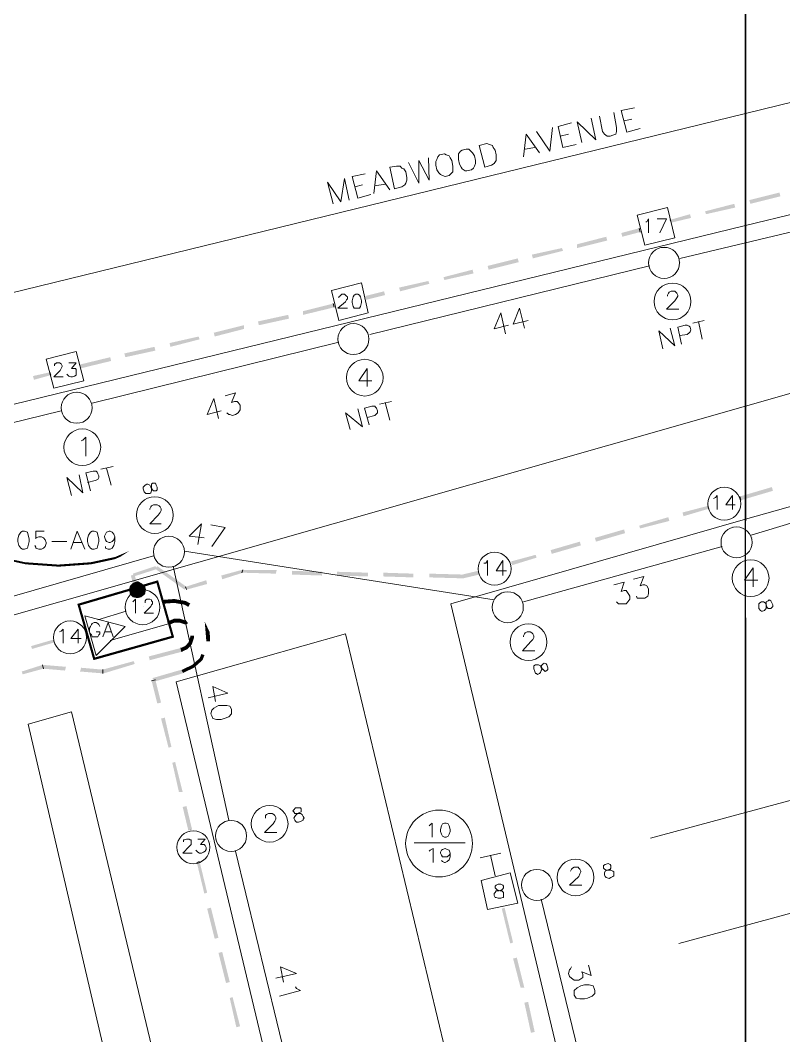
# Model space of a CAD drawing. Header units: millimetres. Extents: x -5 to 817, y 96 to 1062.
# Drawn here: x 564.1 to 631, y 603.9 to 692.8 of the extents above; entities that cross this region are included whole.
import ezdxf

# ---------------------------------------------------------------- set-up
doc = ezdxf.new("R2010")
doc.units = ezdxf.units.MM
for name, color, linetype, true_color in [('PDF_AERIAL', 8, 'Continuous', 0x808080), ('PDF_BORDER', 13, 'Continuous', 0xb85c5c), ('PDF_FEED', 11, 'Continuous', 0xff7f7f), ('PDF_HCOUNT', 8, 'Continuous', 0x808080), ('PDF_POLENUMBER', 8, 'Continuous', 0x808080), ('PDF_RDBKGRD', 8, 'Continuous', 0x808080), ('PDF_RDNAME', 8, 'Continuous', 0x808080), ('PDF_STRAND', 8, 'Continuous', 0x808080), ('PDF_TRUNKEXT', 8, 'Continuous', 0x808080)]:
    doc.layers.add(name, color=color, linetype=linetype, true_color=true_color)

msp = doc.modelspace()

# ---------------------------------------------------------------- linework, layer by layer
at = {"layer": 'PDF_AERIAL', "lineweight": 9}
for points in [[(628.145, 647.727), (654.116, 655.559)], [(579.666, 646.902), (579.996, 648.716), (578.924, 647.644), (580.243, 647.479)], [(580.903, 646.737), (582.057, 648.386), (580.821, 648.634)], [(554.85, 639.894), (575.791, 645.913)], [(578.512, 646.325), (605.637, 642.038)], [(608.193, 641.873), (625.589, 646.737)], [(577.523, 645.006), (582.387, 622.745)], [(617.839, 643.852), (618.746, 644.099), (618.417, 643.275), (618.664, 643.357), (618.829, 643.357), (618.994, 643.275), (619.159, 643.027), (619.159, 642.862), (619.159, 642.615), (619.076, 642.368), (618.829, 642.203), (618.581, 642.203), (618.334, 642.203), (618.169, 642.203), (618.087, 642.368)], [(616.108, 643.357), (617.015, 643.604), (616.768, 642.78), (617.015, 642.862), (617.18, 642.862), (617.262, 642.78), (617.427, 642.532), (617.51, 642.368), (617.51, 642.12), (617.345, 641.873), (617.18, 641.708), (616.933, 641.708), (616.603, 641.708), (616.52, 641.708), (616.355, 641.873)], [(580.573, 633.463), (582.305, 633.876), (580.985, 634.453), (581.233, 633.133)], [(582.964, 620.024), (588.406, 597.599)], [(613.552, 600.237), (609.76, 615.82)], [(586.509, 608.894), (588.323, 609.306), (586.922, 609.883), (587.169, 608.564)], [(613.882, 610.048), (614.129, 609.141), (613.305, 609.471), (613.387, 609.224), (613.387, 608.976), (613.305, 608.894), (613.057, 608.729), (612.893, 608.729), (612.645, 608.729), (612.398, 608.894), (612.233, 609.059), (612.151, 609.306), (612.233, 609.636), (612.315, 609.718), (612.398, 609.883)], [(588.241, 608.152), (588.323, 607.987), (588.653, 607.822), (586.839, 607.327)]]:
    msp.add_lwpolyline(points, dxfattribs=at)
for points in [[(582.634, 632.474), (582.469, 632.721), (582.222, 632.804), (581.727, 632.804), (581.48, 632.804), (581.068, 632.556), (580.903, 632.391), (580.821, 632.062), (580.903, 631.897), (580.985, 631.649), (581.315, 631.567), (581.727, 631.567), (581.975, 631.649), (582.387, 631.814), (582.634, 632.062), (582.634, 632.309)], [(614.377, 607.987), (614.294, 608.234), (613.964, 608.317), (613.552, 608.317), (613.222, 608.234), (612.893, 608.069), (612.645, 607.822), (612.645, 607.575), (612.645, 607.41), (612.81, 607.163), (613.14, 607.08), (613.552, 607.08), (613.8, 607.163), (614.212, 607.327), (614.459, 607.575), (614.459, 607.822)]]:
    msp.add_lwpolyline(points, close=True, dxfattribs=at)
at = {"layer": 'PDF_BORDER', "lineweight": 25}
for points in [[(188.7, 746.993), (627.651, 746.993), (627.651, 648.963)], [(501.011, 424.459), (627.651, 424.459), (627.651, 143.478), (627.651, 424.459), (807.386, 424.459), (627.651, 424.459), (627.651, 746.993), (807.386, 746.993)], [(627.651, 640.471), (627.651, 424.459), (377.175, 424.459)]]:
    msp.add_lwpolyline(points, dxfattribs=at)
at = {"layer": 'PDF_FEED', "lineweight": 20}
for points in [[(618.169, 675.759), (618.829, 673.12), (621.467, 673.78), (620.808, 676.418)], [(591.374, 669.163), (592.033, 666.525), (594.589, 667.184), (594.012, 669.823)], [(566.392, 663.144), (567.052, 660.588), (569.69, 661.248), (569.031, 663.804)], [(607.039, 618.128), (604.483, 617.468), (605.06, 614.913), (607.698, 615.49)]]:
    msp.add_lwpolyline(points, close=True, dxfattribs=at)
at = {"layer": 'PDF_FEED', "color": 7, "lineweight": 9}
for points in [[(618.911, 675.182), (618.994, 675.182), (619.159, 675.429), (619.159, 674.192)], [(620.148, 674.192), (620.725, 675.429), (619.901, 675.429)], [(592.033, 668.503), (592.033, 668.586), (592.116, 668.668), (592.198, 668.751), (592.281, 668.833), (592.528, 668.833), (592.611, 668.751), (592.693, 668.668), (592.775, 668.586), (592.775, 668.421), (592.693, 668.339), (592.611, 668.174), (591.951, 667.597), (592.775, 667.597)], [(567.134, 662.567), (567.134, 662.732), (567.217, 662.732), (567.299, 662.815), (567.546, 662.815), (567.711, 662.732), (567.794, 662.567), (567.794, 662.485), (567.711, 662.32), (567.629, 662.155), (567.052, 661.578), (567.876, 661.578)], [(568.371, 662.815), (569.031, 662.815), (568.618, 662.32), (568.783, 662.32), (568.948, 662.32), (569.031, 662.237), (569.031, 662.073), (569.031, 661.908), (569.031, 661.743), (568.866, 661.66), (568.701, 661.578), (568.536, 661.578), (568.371, 661.66), (568.289, 661.743), (568.206, 661.825)], [(624.847, 650.942), (625.012, 651.025), (625.177, 651.189), (625.177, 649.953)], [(626.496, 649.953), (626.496, 651.189), (625.919, 650.365), (626.744, 650.365)], [(604.73, 645.253), (604.895, 645.253), (605.06, 645.501), (605.06, 644.181)], [(606.379, 644.181), (606.379, 645.501), (605.802, 644.594), (606.709, 644.594)], [(567.546, 639.235), (567.711, 639.317), (567.876, 639.482), (567.876, 638.245)], [(569.195, 638.245), (569.195, 639.482), (568.536, 638.657), (569.443, 638.657)], [(599.948, 622.25), (600.031, 622.333), (600.196, 622.498), (600.196, 621.261)], [(578.43, 620.849), (578.43, 621.014), (578.512, 621.014), (578.677, 621.096), (578.924, 621.096), (579.007, 621.014), (579.089, 621.014), (579.089, 620.849), (579.089, 620.766), (579.089, 620.601), (578.924, 620.437), (578.347, 619.859), (579.172, 619.859)], [(579.666, 621.096), (580.326, 621.096), (579.914, 620.601), (580.161, 620.601), (580.243, 620.601), (580.326, 620.519), (580.408, 620.354), (580.408, 620.189), (580.326, 620.024), (580.161, 619.942), (579.996, 619.859), (579.831, 619.859), (579.666, 619.942), (579.584, 620.024), (579.501, 620.107)], [(599.948, 620.024), (600.031, 620.107), (600.278, 620.272), (600.278, 619.035)], [(601.762, 619.859), (601.68, 619.695), (601.515, 619.53), (601.35, 619.53), (601.103, 619.53), (601.02, 619.695), (600.938, 619.859), (600.938, 619.942), (601.02, 620.107), (601.103, 620.189), (601.35, 620.272), (601.515, 620.189), (601.68, 620.107), (601.762, 619.859), (601.762, 619.53), (601.68, 619.282), (601.515, 619.117), (601.35, 619.035), (601.267, 619.035), (601.103, 619.117), (601.02, 619.2)]]:
    msp.add_lwpolyline(points, dxfattribs=at)
at = {"layer": 'PDF_FEED', "lineweight": 20}
for points in [[(619.488, 676.089), (619.488, 676.089)], [(618.499, 674.44), (618.499, 674.44)], [(621.137, 675.099), (621.137, 675.099)], [(620.148, 673.45), (620.148, 673.45)], [(592.693, 669.493), (592.693, 669.493)], [(594.259, 668.503), (594.259, 668.503)], [(591.704, 667.844), (591.704, 667.844)], [(593.27, 666.854), (593.27, 666.854)], [(567.711, 663.474), (567.711, 663.474)], [(566.722, 661.908), (566.722, 661.908)], [(569.36, 662.485), (569.36, 662.485)], [(568.371, 660.918), (568.371, 660.918)], [(625.425, 651.931), (625.425, 651.931)], [(627.238, 650.942), (627.238, 650.942)], [(624.435, 650.118), (624.435, 650.118)], [(626.249, 649.128), (626.249, 649.128)], [(605.307, 646.243), (605.307, 646.243)], [(607.121, 645.253), (607.121, 645.253)], [(604.318, 644.429), (604.318, 644.429)], [(606.132, 643.439), (606.132, 643.439)], [(568.124, 640.224), (568.124, 640.224)], [(569.937, 639.235), (569.937, 639.235)], [(567.052, 638.41), (567.052, 638.41)], [(568.948, 637.421), (568.948, 637.421)], [(579.007, 621.921), (579.007, 621.921)], [(577.935, 620.107), (577.935, 620.107)], [(580.821, 620.849), (580.821, 620.849)], [(598.629, 620.766), (603.081, 620.766)], [(606.214, 619.859), (604.4, 619.447)], [(605.72, 617.881), (605.307, 619.695)], [(579.666, 619.035), (579.666, 619.035)], [(605.802, 617.798), (605.802, 617.798)], [(607.369, 616.809), (607.369, 616.809)], [(604.813, 616.149), (604.813, 616.149)], [(606.379, 615.16), (606.379, 615.16)]]:
    msp.add_lwpolyline(points, dxfattribs=at)
at = {"layer": 'PDF_FEED', "lineweight": 0}
for points in [[(621.137, 675.099), (621.055, 675.347)], [(618.334, 674.605), (618.417, 674.275)], [(591.539, 668.009), (591.621, 667.679)], [(566.722, 661.99), (566.804, 661.743)], [(627.238, 650.777), (627.156, 651.107)], [(624.353, 650.283), (624.435, 650.035)], [(583.541, 644.429), (583.624, 644.676)], [(578.677, 642.945), (578.594, 643.192)], [(576.533, 642.038), (576.616, 641.708)], [(577.028, 640.142), (577.193, 639.894)], [(578.182, 637.833), (578.265, 637.503)], [(566.062, 636.349), (566.145, 636.019)], [(571.339, 635.937), (571.339, 635.607)], [(575.626, 634.947), (575.956, 635.03)], [(579.584, 619.035), (579.831, 619.117)]]:
    msp.add_lwpolyline(points, dxfattribs=at)
at = {"layer": 'PDF_FEED', "color": 7, "lineweight": 9}
for points in [[(593.517, 668.833), (593.353, 668.751), (593.27, 668.586), (593.188, 668.256), (593.188, 668.091), (593.27, 667.761), (593.353, 667.597), (593.517, 667.597), (593.682, 667.597), (593.847, 667.597), (593.93, 667.761), (594.012, 668.091), (594.012, 668.256), (593.93, 668.586), (593.847, 668.751), (593.682, 668.833)], [(601.267, 622.498), (601.103, 622.415), (601.02, 622.25), (600.938, 621.921), (600.938, 621.756), (601.02, 621.508), (601.103, 621.343), (601.267, 621.261), (601.432, 621.261), (601.597, 621.343), (601.68, 621.508), (601.762, 621.756), (601.762, 621.921), (601.68, 622.25), (601.597, 622.415), (601.432, 622.498)], [(605.967, 617.139), (605.802, 617.056), (605.72, 616.974), (605.72, 616.809), (605.802, 616.726), (605.885, 616.644), (606.132, 616.562), (606.297, 616.562), (606.462, 616.397), (606.462, 616.314), (606.462, 616.149), (606.462, 615.984), (606.379, 615.984), (606.214, 615.902), (605.967, 615.902), (605.802, 615.984), (605.72, 615.984), (605.637, 616.149), (605.637, 616.314), (605.72, 616.397), (605.802, 616.562), (606.049, 616.562), (606.297, 616.644), (606.379, 616.726), (606.462, 616.809), (606.462, 616.974), (606.379, 617.056), (606.214, 617.139)]]:
    msp.add_lwpolyline(points, close=True, dxfattribs=at)
at = {"layer": 'PDF_FEED', "lineweight": 0}
for points, const_width in [([(578.924, 641.584), (578.553, 641.79), (577.605, 641.955), (576.574, 641.873)], 0.335), ([(578.718, 640.142), (578.594, 640.059), (578.1, 640.224), (577.605, 640.224), (577.11, 640.018)], 0.33), ([(578.223, 637.668), (578.677, 637.874), (579.007, 638.245), (579.172, 638.74), (579.172, 638.905)], 0.33), ([(578.306, 635.772), (579.254, 636.225), (579.955, 636.844), (580.12, 637.256)], 0.288)]:
    msp.add_lwpolyline(points, dxfattribs=dict(at, const_width=const_width))
msp.add_lwpolyline([(580.573, 638.41, 0.33, 0.33, 0), (580.573, 638.699, 0.35, 0.35, 0), (580.491, 639.688, 0, 0, 0), (580.079, 640.554, 0, 0, 0), (579.872, 640.76, 0, 0, 0)], format="xyseb", dxfattribs=at)
at = {"layer": 'PDF_FEED', "color": 7, "lineweight": 0}
for points in [[(571.092, 639.729), (571.009, 639.894), (570.927, 639.977), (570.762, 640.059), (570.597, 640.059), (570.432, 639.977), (570.35, 639.894), (570.267, 639.729), (570.185, 639.564), (570.185, 639.235), (570.267, 639.07), (570.35, 638.987), (570.432, 638.822), (570.597, 638.822), (570.762, 638.822), (570.927, 638.822), (571.009, 638.987), (571.092, 639.07), (571.092, 639.235), (570.762, 639.235)], [(571.339, 638.822), (571.834, 640.059), (572.246, 638.822)], [(571.504, 639.235), (572.081, 639.235)]]:
    msp.add_lwpolyline(points, dxfattribs=at)
at = {"layer": 'PDF_FEED', "lineweight": 20}
for centre, radius in [((625.788, 650.468), 1.443), ((605.67, 644.779), 1.443), ((568.485, 638.76), 1.443), ((600.805, 620.703), 2.927), ((579.286, 620.374), 1.443)]:
    msp.add_circle(centre, radius, dxfattribs=at)
at = {"layer": 'PDF_FEED', "transparency": 33554559}
for points in [[(630.619, 677.738), (628.063, 676.748), (627.98, 677.078)], [(630.701, 677.408), (630.619, 677.738), (628.063, 676.748)], [(626.661, 676.748), (624.188, 675.841), (624.105, 676.089)], [(626.744, 676.418), (626.661, 676.748), (624.188, 675.841)], [(622.786, 675.841), (621.137, 675.099), (621.055, 675.347)], [(622.869, 675.511), (622.786, 675.841), (621.137, 675.099)], [(616.768, 674.192), (616.85, 673.863), (618.334, 674.605)], [(616.85, 673.863), (618.334, 674.605), (618.417, 674.275)], [(612.893, 673.203), (612.893, 672.873), (615.448, 673.863)], [(612.893, 672.873), (615.448, 673.863), (615.531, 673.533)], [(608.935, 672.296), (609.018, 671.966), (611.573, 672.873)], [(609.018, 671.966), (611.573, 672.873), (611.656, 672.626)], [(605.06, 671.307), (605.143, 670.977), (607.698, 671.966)], [(605.143, 670.977), (607.698, 671.966), (607.781, 671.636)], [(601.185, 670.317), (601.267, 670.07), (603.741, 670.977)], [(601.267, 670.07), (603.741, 670.977), (603.823, 670.647)], [(597.31, 669.41), (597.392, 669.081), (599.866, 669.987)], [(597.392, 669.081), (599.866, 669.987), (599.948, 669.74)], [(594.342, 668.668), (594.424, 668.339), (595.991, 669.081)], [(594.424, 668.339), (595.991, 669.081), (596.073, 668.751)], [(588.9, 667.349), (588.9, 667.019), (591.539, 668.009)], [(588.9, 667.019), (591.539, 668.009), (591.621, 667.679)], [(584.943, 666.442), (585.025, 666.112), (587.581, 667.019)], [(585.025, 666.112), (587.581, 667.019), (587.664, 666.69)], [(581.068, 665.453), (581.15, 665.123), (583.706, 666.112)], [(581.15, 665.123), (583.706, 666.112), (583.706, 665.783)], [(577.193, 664.546), (577.275, 664.216), (579.749, 665.123)], [(577.275, 664.216), (579.749, 665.123), (579.831, 664.876)], [(573.235, 663.639), (573.318, 663.309), (575.874, 664.216)], [(573.318, 663.309), (575.874, 664.216), (575.956, 663.886)], [(569.278, 662.65), (569.36, 662.32), (571.999, 663.309)], [(569.36, 662.32), (571.999, 663.309), (572.081, 662.979)], [(565.238, 661.66), (565.32, 661.33), (566.722, 661.99)], [(565.32, 661.33), (566.722, 661.99), (566.804, 661.743)], [(629.959, 651.931), (627.238, 650.777), (627.156, 651.107)], [(630.042, 651.602), (629.959, 651.931), (627.238, 650.777)], [(622.127, 649.705), (622.209, 649.376), (624.353, 650.283)], [(622.209, 649.376), (624.353, 650.283), (624.435, 650.035)], [(618.334, 648.551), (618.417, 648.304), (620.89, 649.293)], [(618.417, 648.304), (620.89, 649.293), (620.972, 648.963)], [(614.459, 647.479), (614.542, 647.15), (617.015, 648.221)], [(614.542, 647.15), (617.015, 648.221), (617.097, 647.892)], [(610.584, 646.408), (610.667, 646.078), (613.14, 647.15)], [(610.667, 646.078), (613.14, 647.15), (613.222, 646.82)], [(607.121, 645.418), (607.204, 645.088), (609.265, 645.995)], [(607.204, 645.088), (609.265, 645.995), (609.347, 645.748)], [(575.956, 645.006), (574.06, 644.099), (573.977, 644.346)], [(576.121, 644.759), (575.956, 645.006), (574.06, 644.099)], [(578.677, 643.192), (575.956, 644.759), (576.121, 645.006)], [(574.142, 644.264), (573.812, 644.181), (574.472, 642.945)], [(573.812, 644.181), (574.472, 642.945), (574.142, 642.862)], [(578.512, 642.945), (578.677, 643.192), (575.956, 644.759)], [(583.541, 644.676), (581.81, 643.852), (581.727, 644.181)], [(583.624, 644.429), (583.541, 644.676), (581.81, 643.852)], [(586.509, 644.346), (586.592, 644.676), (583.541, 644.429)], [(586.592, 644.676), (583.541, 644.429), (583.624, 644.676)], [(590.549, 644.511), (587.911, 644.264), (587.911, 644.594)], [(590.549, 644.181), (590.549, 644.511), (587.911, 644.264)], [(594.589, 644.429), (591.868, 644.181), (591.868, 644.511)], [(594.589, 644.099), (594.589, 644.429), (591.868, 644.181)], [(598.547, 644.346), (595.908, 644.099), (595.908, 644.429)], [(598.547, 644.017), (598.547, 644.346), (595.908, 644.099)], [(602.916, 644.264), (599.948, 644.017), (599.948, 644.346)], [(602.916, 643.934), (602.916, 644.264), (599.948, 644.017)], [(604.236, 644.594), (602.916, 643.934), (602.834, 644.264)], [(604.318, 644.264), (604.236, 644.594), (602.916, 643.934)], [(574.39, 642.945), (573.73, 643.275), (573.648, 642.945)], [(573.977, 643.522), (574.39, 642.945), (573.73, 643.275)], [(574.39, 643.687), (573.977, 643.522), (574.39, 642.945)], [(574.39, 642.945), (574.719, 643.522), (574.39, 643.687)], [(575.049, 643.275), (574.39, 642.945), (574.719, 643.522)], [(575.132, 642.945), (575.049, 643.275), (574.39, 642.945)], [(580.408, 643.769), (578.677, 642.945), (578.594, 643.192)], [(580.491, 643.439), (580.408, 643.769), (578.677, 642.945)], [(573.648, 642.945), (573.73, 642.532), (574.39, 642.945)], [(573.73, 642.532), (574.39, 642.945), (573.977, 642.285)], [(574.39, 642.945), (573.977, 642.285), (574.39, 642.203)], [(574.39, 642.203), (574.719, 642.285), (574.39, 642.945)], [(574.719, 642.285), (574.39, 642.945), (575.049, 642.532)], [(574.39, 642.945), (575.049, 642.532), (575.132, 642.945)], [(567.052, 638.575), (565.156, 637.751), (565.073, 637.998)], [(567.134, 638.328), (567.052, 638.575), (565.156, 637.751)], [(575.379, 637.091), (575.461, 636.761), (578.182, 637.833)], [(575.461, 636.761), (578.182, 637.833), (578.265, 637.503)], [(564.249, 635.772), (564.331, 635.524), (566.062, 636.349)], [(564.331, 635.524), (566.062, 636.349), (566.145, 636.019)], [(566.145, 636.349), (566.145, 636.019), (568.124, 636.184)], [(566.145, 636.019), (568.124, 636.184), (568.041, 635.854)], [(569.443, 636.102), (569.36, 635.772), (571.339, 635.937)], [(571.339, 635.937), (571.422, 635.607), (574.06, 636.679)], [(571.422, 635.607), (574.06, 636.679), (574.142, 636.431)], [(569.36, 635.772), (571.339, 635.937), (571.339, 635.607)], [(575.709, 635.195), (575.791, 634.865), (578.265, 635.937)], [(575.791, 634.865), (578.265, 635.937), (578.347, 635.607)], [(576.451, 633.051), (575.626, 634.947), (575.956, 635.03)], [(576.121, 632.969), (576.451, 633.051), (575.626, 634.947)], [(577.358, 629.176), (576.451, 631.649), (576.781, 631.732)], [(577.11, 629.094), (577.358, 629.176), (576.451, 631.649)], [(578.347, 625.219), (577.44, 627.774), (577.688, 627.857)], [(578.017, 625.219), (578.347, 625.219), (577.44, 627.774)], [(579.172, 621.921), (578.347, 623.899), (578.677, 623.982)], [(578.842, 621.838), (579.172, 621.921), (578.347, 623.899)], [(580.491, 616.397), (579.584, 619.035), (579.831, 619.117)], [(580.243, 616.314), (580.491, 616.397), (579.584, 619.035)], [(581.48, 612.439), (580.491, 614.995), (580.821, 615.077)], [(581.15, 612.357), (581.48, 612.439), (580.491, 614.995)], [(606.544, 615.077), (606.297, 614.995), (607.286, 612.027)], [(606.297, 614.995), (607.286, 612.027), (607.039, 611.944)], [(582.469, 608.564), (581.48, 611.12), (581.81, 611.202)], [(582.14, 608.482), (582.469, 608.564), (581.48, 611.12)], [(607.616, 610.708), (607.286, 610.625), (608.276, 608.069)], [(607.286, 610.625), (608.276, 608.069), (607.946, 608.069)], [(583.376, 604.689), (582.469, 607.163), (582.717, 607.245)], [(583.047, 604.607), (583.376, 604.689), (582.469, 607.163)], [(608.605, 606.833), (608.276, 606.75), (609.182, 604.194)], [(608.276, 606.75), (609.182, 604.194), (608.853, 604.112)]]:
    msp.add_solid(points, dxfattribs=at)
at = {"layer": 'PDF_HCOUNT', "lineweight": 9}
for points in [[(620.808, 668.668), (620.808, 668.751), (620.89, 668.916), (620.972, 668.998), (621.137, 669.081), (621.467, 669.081), (621.55, 668.998), (621.632, 668.916), (621.714, 668.751), (621.714, 668.668), (621.632, 668.503), (621.467, 668.256), (620.725, 667.514), (621.797, 667.514)], [(594.507, 660.753), (594.507, 662.32), (593.765, 661.248), (594.919, 661.248)], [(569.443, 655.971), (569.608, 656.054), (569.855, 656.301), (569.855, 654.652)], [(575.461, 649.953), (575.461, 650.035), (575.544, 650.2), (575.626, 650.283), (575.791, 650.365), (576.121, 650.365), (576.286, 650.283), (576.368, 650.2), (576.451, 650.035), (576.451, 649.87), (576.368, 649.705), (576.203, 649.458), (575.461, 648.716), (576.451, 648.716)], [(628.31, 643.192), (628.31, 644.841), (627.568, 643.769), (628.722, 643.769)], [(608.193, 638.822), (608.193, 638.905), (608.276, 639.07), (608.358, 639.152), (608.523, 639.235), (608.77, 639.235), (608.935, 639.152), (609.018, 639.07), (609.1, 638.905), (609.1, 638.74), (609.018, 638.575), (608.853, 638.41), (608.111, 637.586), (609.182, 637.586)], [(585.602, 622.91), (585.602, 622.992), (585.602, 623.157), (585.685, 623.24), (585.85, 623.322), (586.18, 623.322), (586.345, 623.24), (586.427, 623.157), (586.509, 622.992), (586.509, 622.828), (586.427, 622.663), (586.262, 622.415), (585.52, 621.673), (586.592, 621.673)], [(612.315, 618.293), (612.398, 618.458), (612.48, 618.54), (612.645, 618.623), (612.975, 618.623), (613.057, 618.54), (613.14, 618.458), (613.222, 618.293), (613.222, 618.21), (613.14, 618.046), (613.057, 617.798), (612.233, 617.056), (613.305, 617.056)]]:
    msp.add_lwpolyline(points, dxfattribs=at)
for centre in [(621.253, 668.195), (594.292, 661.517), (569.556, 655.415), (575.905, 649.479), (628.096, 643.954), (608.638, 638.348), (585.964, 622.435), (612.761, 617.735)]:
    msp.add_circle(centre, 1.608, dxfattribs=at)
at = {"layer": 'PDF_POLENUMBER', "lineweight": 9}
for points in [[(623.034, 666.277), (624.023, 666.525)], [(623.528, 666.442), (623.858, 664.876)], [(620.395, 664.051), (620.066, 665.618), (621.467, 664.299), (621.055, 665.865)], [(622.044, 664.464), (621.714, 665.948), (622.374, 666.112), (622.539, 666.112), (622.704, 666.03), (622.786, 665.948), (622.869, 665.7), (622.786, 665.535), (622.704, 665.453), (622.539, 665.288), (621.879, 665.206)], [(595.579, 659.187), (596.65, 659.434)], [(596.073, 659.352), (596.486, 657.785)], [(593.023, 656.961), (592.611, 658.445), (594.095, 657.208), (593.682, 658.775)], [(594.672, 657.373), (594.259, 658.857), (594.919, 659.022), (595.166, 659.022), (595.249, 658.94), (595.331, 658.857), (595.414, 658.61), (595.414, 658.445), (595.331, 658.362), (595.166, 658.197), (594.507, 658.033)], [(568.618, 651.189), (568.206, 652.756), (569.608, 651.437), (569.278, 653.003)], [(570.267, 651.602), (569.855, 653.168), (570.515, 653.333), (570.762, 653.333), (570.844, 653.251), (570.927, 653.086), (571.009, 652.921), (571.009, 652.756), (570.927, 652.591), (570.679, 652.509), (570.02, 652.344)], [(571.174, 653.498), (572.246, 653.745)], [(571.669, 653.58), (572.081, 652.096)]]:
    msp.add_lwpolyline(points, dxfattribs=at)
for points in [[(576.039, 652.096), (575.956, 652.261), (575.791, 652.261), (575.709, 652.261), (575.626, 652.179), (575.626, 652.014), (575.626, 651.767), (575.626, 651.602), (575.544, 651.437), (575.461, 651.354), (575.297, 651.354), (575.132, 651.354), (575.049, 651.437), (574.967, 651.519), (574.884, 651.767), (574.884, 651.931), (574.967, 652.014), (575.049, 652.096), (575.214, 652.179), (575.297, 652.179), (575.461, 652.096), (575.544, 651.931), (575.709, 651.684), (575.791, 651.602), (575.874, 651.602), (576.039, 651.602), (576.121, 651.684), (576.121, 651.931)], [(629.959, 641.79), (629.877, 641.955), (629.712, 642.038), (629.629, 641.955), (629.465, 641.873), (629.465, 641.79), (629.465, 641.543), (629.465, 641.296), (629.382, 641.213), (629.3, 641.131), (629.135, 641.048), (629.052, 641.048), (628.97, 641.131), (628.805, 641.296), (628.805, 641.461), (628.805, 641.626), (628.805, 641.708), (628.887, 641.79), (629.052, 641.873), (629.217, 641.873), (629.382, 641.79), (629.465, 641.626), (629.547, 641.378), (629.629, 641.296), (629.794, 641.296), (629.877, 641.296), (630.042, 641.461), (630.042, 641.626)], [(610.254, 636.349), (610.172, 636.431), (610.007, 636.514), (609.924, 636.431), (609.842, 636.349), (609.76, 636.266), (609.842, 636.019), (609.76, 635.854), (609.677, 635.689), (609.595, 635.607), (609.43, 635.524), (609.347, 635.607), (609.265, 635.607), (609.182, 635.772), (609.1, 636.019), (609.1, 636.184), (609.1, 636.266), (609.265, 636.349), (609.43, 636.349), (609.512, 636.349), (609.677, 636.266), (609.76, 636.102), (609.924, 635.937), (610.007, 635.854), (610.089, 635.772), (610.254, 635.854), (610.337, 635.937), (610.337, 636.102)], [(588.241, 623.817), (588.076, 623.652), (587.993, 623.57), (588.076, 623.487), (588.158, 623.322), (588.241, 623.322), (588.488, 623.322), (588.653, 623.322), (588.818, 623.24), (588.9, 623.075), (588.983, 622.91), (588.9, 622.828), (588.9, 622.745), (588.735, 622.663), (588.488, 622.58), (588.323, 622.58), (588.241, 622.663), (588.158, 622.745), (588.076, 622.91), (588.158, 623.075), (588.241, 623.157), (588.406, 623.322), (588.571, 623.405), (588.735, 623.487), (588.735, 623.57), (588.735, 623.734), (588.653, 623.817), (588.488, 623.817)], [(615.366, 618.87), (615.201, 618.788), (615.201, 618.623), (615.201, 618.54), (615.284, 618.458), (615.448, 618.375), (615.696, 618.375), (615.861, 618.375), (616.026, 618.293), (616.108, 618.21), (616.108, 618.046), (616.108, 617.881), (616.026, 617.798), (615.861, 617.716), (615.696, 617.633), (615.448, 617.716), (615.366, 617.798), (615.284, 617.963), (615.284, 618.128), (615.366, 618.293), (615.531, 618.375), (615.778, 618.458), (615.861, 618.54), (615.861, 618.705), (615.861, 618.788), (615.778, 618.87), (615.613, 618.953)]]:
    msp.add_lwpolyline(points, close=True, dxfattribs=at)
at = {"layer": 'PDF_RDBKGRD', "lineweight": 0}
for points in [[(651.89, 755.403), (668.627, 694.722), (627.651, 684.663), (546.028, 664.711), (539.844, 681.118), (534.238, 695.876)], [(659.805, 576.822), (627.651, 568), (619.901, 565.856), (601.845, 641.708), (627.651, 649.128), (644.058, 653.745), (651.478, 629.836), (627.651, 623.405), (619.323, 621.179)], [(658.816, 606.173), (654.281, 620.766), (627.651, 613.511), (621.797, 611.944)]]:
    msp.add_lwpolyline(points, dxfattribs=at)
for points in [[(641.255, 662.897), (636.802, 677.078), (627.651, 674.852), (527.477, 650.365), (531.435, 631.567), (627.651, 659.022)], [(592.611, 639.07), (577.77, 634.865), (595.826, 559.343), (610.749, 563.383)], [(568.618, 632.227), (564.826, 631.155), (582.387, 555.633), (586.674, 556.787)]]:
    msp.add_lwpolyline(points, close=True, dxfattribs=at)
at = {"layer": 'PDF_RDBKGRD', "lineweight": 9}
msp.add_lwpolyline([(627.651, 623.405), (627.651, 623.405)], dxfattribs=at)
at = {"layer": 'PDF_RDNAME', "lineweight": 9}
for points in [[(618.417, 683.344), (617.262, 683.014), (616.768, 684.91), (617.922, 685.158)], [(613.305, 682.107), (612.893, 683.921), (614.542, 682.355), (614.129, 684.251)], [(614.871, 684.416), (615.119, 683.097), (615.284, 682.849), (615.531, 682.684), (615.778, 682.684), (616.026, 682.767), (616.273, 682.849), (616.355, 683.097), (616.355, 683.426), (616.108, 684.746)], [(617.015, 684.004), (617.675, 684.168)], [(609.347, 683.097), (610.502, 681.365), (610.749, 683.426)], [(612.81, 681.942), (611.656, 681.695), (611.244, 683.509), (612.398, 683.839)], [(608.193, 680.871), (608.44, 682.849), (609.595, 681.2)], [(611.409, 682.684), (612.151, 682.849)], [(608.358, 681.53), (609.182, 681.695)], [(598.134, 680.376), (599.041, 678.562), (599.041, 680.541), (599.948, 678.809), (599.866, 680.788)], [(591.539, 676.748), (591.044, 678.644), (592.198, 676.913), (592.528, 678.974), (592.94, 677.078)], [(594.837, 677.573), (593.682, 677.243), (593.188, 679.139), (594.342, 679.386)], [(595.084, 677.655), (595.331, 679.634), (596.486, 677.985)], [(593.435, 678.232), (594.095, 678.397)], [(595.166, 678.315), (596.073, 678.48)]]:
    msp.add_lwpolyline(points, dxfattribs=at)
for points in [[(602.834, 681.448), (602.669, 681.365), (602.504, 681.118), (602.504, 680.953), (602.504, 680.623), (602.587, 680.211), (602.752, 679.964), (602.834, 679.799), (603.081, 679.634), (603.246, 679.634), (603.658, 679.716), (603.823, 679.881), (603.906, 680.046), (603.988, 680.293), (603.988, 680.541), (603.906, 680.953), (603.741, 681.2), (603.576, 681.365), (603.411, 681.53), (603.164, 681.53)], [(604.813, 679.964), (604.318, 681.86), (604.978, 682.025), (605.225, 681.942), (605.472, 681.86), (605.555, 681.695), (605.72, 681.448), (605.802, 681.035), (605.802, 680.706), (605.802, 680.541), (605.637, 680.293), (605.39, 680.129)], [(600.855, 681.035), (600.69, 680.871), (600.608, 680.623), (600.525, 680.458), (600.525, 680.129), (600.608, 679.716), (600.773, 679.469), (600.938, 679.304), (601.103, 679.222), (601.35, 679.139), (601.68, 679.222), (601.845, 679.386), (602.01, 679.551), (602.01, 679.799), (602.01, 680.046), (601.927, 680.541), (601.762, 680.788), (601.68, 680.953), (601.432, 681.035), (601.267, 681.118)], [(596.898, 678.067), (596.486, 679.964), (597.063, 680.046), (597.392, 680.046), (597.557, 679.881), (597.722, 679.799), (597.887, 679.551), (597.97, 679.057), (597.97, 678.809), (597.887, 678.562), (597.805, 678.397), (597.557, 678.232)]]:
    msp.add_lwpolyline(points, close=True, dxfattribs=at)
at = {"layer": 'PDF_STRAND', "lineweight": 9}
for points in [[(621.879, 671.966), (647.108, 677.985)], [(620.56, 673.038), (620.56, 673.038)], [(620.56, 673.038), (620.56, 673.038)], [(620.56, 673.038), (620.56, 673.038)], [(594.754, 665.288), (619.241, 671.307)], [(619.241, 671.636), (619.241, 671.636)], [(619.241, 671.636), (619.241, 671.636)], [(621.962, 671.636), (621.962, 671.636)], [(621.962, 671.636), (621.962, 671.636)], [(621.962, 671.636), (621.962, 671.636)], [(620.56, 670.235), (620.56, 670.235)], [(620.56, 670.235), (620.56, 670.235)], [(608.276, 665.865), (607.863, 667.597), (607.286, 666.195), (608.605, 666.525)], [(593.353, 666.36), (593.353, 666.36)], [(593.353, 666.36), (593.353, 666.36)], [(593.353, 666.36), (593.353, 666.36)], [(606.627, 665.37), (606.214, 667.184), (605.637, 665.783), (606.874, 666.112)], [(570.432, 659.269), (592.033, 664.628)], [(592.033, 664.958), (592.033, 664.958)], [(592.033, 664.958), (592.033, 664.958)], [(594.754, 664.958), (594.754, 664.958)], [(594.754, 664.958), (594.754, 664.958)], [(594.754, 664.958), (594.754, 664.958)], [(593.353, 663.639), (593.353, 663.639)], [(593.353, 663.639), (593.353, 663.639)], [(569.113, 660.341), (569.113, 660.341)], [(569.113, 660.341), (569.113, 660.341)], [(569.113, 660.341), (569.113, 660.341)], [(582.057, 659.929), (582.964, 660.176), (582.634, 659.352), (582.882, 659.434), (583.129, 659.434), (583.212, 659.352), (583.376, 659.104), (583.376, 658.94), (583.376, 658.692), (583.212, 658.445), (582.964, 658.28), (582.717, 658.197), (582.469, 658.28), (582.387, 658.28), (582.222, 658.445)], [(581.48, 657.95), (581.068, 659.682), (580.491, 658.28), (581.727, 658.61)], [(536.381, 650.942), (567.711, 658.61)], [(567.711, 658.94), (567.711, 658.94)], [(567.711, 658.94), (567.711, 658.94)], [(570.432, 658.94), (570.432, 658.94)], [(570.432, 658.94), (570.432, 658.94)], [(570.432, 658.94), (570.432, 658.94)], [(569.113, 657.62), (569.113, 657.62)], [(569.113, 657.62), (569.113, 657.62)], [(576.781, 647.644), (576.781, 647.644)], [(576.781, 647.644), (576.781, 647.644)], [(626.496, 648.469), (626.496, 648.469)], [(626.496, 648.469), (626.496, 648.469)], [(628.228, 647.479), (628.228, 647.479)], [(628.228, 647.479), (628.228, 647.479)], [(575.791, 645.913), (575.791, 645.913)], [(575.791, 645.913), (575.791, 645.913)], [(575.791, 645.913), (575.791, 645.913)], [(578.512, 646.655), (578.512, 646.655)], [(578.512, 646.655), (578.512, 646.655)], [(625.589, 646.737), (625.589, 646.737)], [(625.589, 646.737), (625.589, 646.737)], [(625.589, 646.737), (625.589, 646.737)], [(577.523, 645.006), (577.523, 645.006)], [(577.523, 645.006), (577.523, 645.006)], [(577.523, 645.006), (577.523, 645.006)], [(627.238, 645.83), (627.238, 645.83)], [(627.238, 645.83), (627.238, 645.83)], [(627.238, 645.83), (627.238, 645.83)], [(606.462, 642.78), (606.462, 642.78)], [(606.462, 642.78), (606.462, 642.78)], [(608.193, 641.873), (608.193, 641.873)], [(608.193, 641.873), (608.193, 641.873)], [(605.555, 641.131), (605.555, 641.131)], [(605.555, 641.131), (605.555, 641.131)], [(605.555, 641.131), (605.555, 641.131)], [(607.204, 640.142), (607.204, 640.142)], [(607.204, 640.142), (607.204, 640.142)], [(607.204, 640.142), (607.204, 640.142)], [(582.387, 622.745), (582.387, 622.745)], [(582.387, 622.745), (582.387, 622.745)], [(582.387, 622.745), (582.387, 622.745)], [(581.315, 621.096), (581.315, 621.096)], [(581.315, 621.096), (581.315, 621.096)], [(581.315, 621.096), (581.315, 621.096)], [(584.036, 621.673), (584.036, 621.673)], [(584.036, 621.673), (584.036, 621.673)], [(582.964, 620.024), (582.964, 620.024)], [(582.964, 620.024), (582.964, 620.024)], [(609.1, 618.458), (609.1, 618.458)], [(609.1, 618.458), (609.1, 618.458)], [(610.749, 617.468), (610.749, 617.468)], [(610.749, 617.468), (610.749, 617.468)], [(610.749, 617.468), (610.749, 617.468)], [(608.111, 616.809), (608.111, 616.809)], [(608.111, 616.809), (608.111, 616.809)], [(609.76, 615.82), (609.76, 615.82)], [(609.76, 615.82), (609.76, 615.82)], [(609.76, 615.82), (609.76, 615.82)]]:
    msp.add_lwpolyline(points, dxfattribs=at)
for centre, radius in [((620.511, 671.575), 1.36), ((593.302, 664.897), 1.36), ((569.062, 658.878), 1.36), ((626.86, 647.088), 1.36), ((577.142, 646.263), 1.361), ((606.824, 641.399), 1.36), ((582.584, 621.363), 1.36), ((609.38, 617.076), 1.36)]:
    msp.add_circle(centre, radius, dxfattribs=at)
at = {"layer": 'PDF_TRUNKEXT', "lineweight": 0}
msp.add_lwpolyline([(560.538, 646.902, 0.184, 0.184, 0), (560.745, 646.614, 0.178, 0.178, 0), (561.569, 646.078, 0.164, 0.164, 0), (562.476, 645.707, 0.164, 0.164, 0), (564.578, 645.253, 0.177, 0.177, 0), (567.464, 645.047, 0.184, 0.184, 0), (570.308, 645.253, 0.184, 0.184, 0), (572.411, 645.707, 0.162, 0.162, 0), (573.277, 646.078, 0, 0, 0), (574.101, 646.614, 0, 0, 0), (574.348, 646.902, 0, 0, 0), (574.472, 647.314, 0, 0, 0), (574.348, 647.685, 0, 0, 0), (574.101, 647.974, 0, 0, 0), (573.277, 648.469, 0, 0, 0), (572.411, 648.881, 0, 0, 0), (570.308, 649.293, 0, 0, 0), (567.464, 649.541, 0, 0, 0), (564.578, 649.293, 0, 0, 0), (562.476, 648.881, 0, 0, 0), (561.569, 648.469, 0, 0, 0), (560.745, 647.974, 0, 0, 0), (560.538, 647.685, 0, 0, 0), (560.456, 647.314, 0, 0, 0)], format="xyseb", close=True, dxfattribs=at)
at = {"layer": 'PDF_TRUNKEXT', "lineweight": 9}
for points in [[(564.331, 648.056), (564.166, 647.974), (564.001, 647.727), (563.919, 647.397), (563.919, 647.15), (564.001, 646.82), (564.166, 646.572), (564.331, 646.49), (564.496, 646.49), (564.743, 646.572), (564.826, 646.82), (564.908, 647.15), (564.908, 647.397), (564.826, 647.727), (564.743, 647.974), (564.496, 648.056)], [(570.432, 648.056), (570.267, 647.974), (570.102, 647.727), (570.02, 647.397), (570.02, 647.15), (570.102, 646.82), (570.267, 646.572), (570.432, 646.49), (570.597, 646.49), (570.844, 646.572), (570.927, 646.82), (571.009, 647.15), (571.009, 647.397), (570.927, 647.727), (570.844, 647.974), (570.597, 648.056)], [(570.762, 637.173), (569.773, 640.636), (573.318, 639.729)]]:
    msp.add_lwpolyline(points, close=True, dxfattribs=at)
for points in [[(566.227, 648.056), (565.485, 648.056), (565.485, 647.397), (565.485, 647.479), (565.733, 647.562), (565.98, 647.562), (566.145, 647.479), (566.31, 647.314), (566.392, 647.067), (566.392, 646.985), (566.31, 646.737), (566.145, 646.572), (565.98, 646.49), (565.733, 646.49), (565.485, 646.572), (565.485, 646.655), (565.403, 646.82)], [(568.536, 646.49), (569.113, 648.056), (569.773, 646.49)], [(572.411, 647.562), (572.328, 647.314), (572.164, 647.15), (571.999, 647.067), (571.916, 647.067), (571.669, 647.15), (571.586, 647.314), (571.504, 647.562), (571.504, 647.644), (571.586, 647.809), (571.669, 647.974), (571.916, 648.056), (571.999, 648.056), (572.164, 647.974), (572.328, 647.809), (572.411, 647.562), (572.411, 647.15), (572.328, 646.82), (572.164, 646.572), (571.999, 646.49), (571.834, 646.49), (571.586, 646.572), (571.586, 646.737)], [(566.887, 647.15), (568.206, 647.15)], [(568.783, 647.067), (569.525, 647.067)], [(574.884, 641.461), (574.884, 641.461)], [(573.4, 641.048), (570.927, 640.306)], [(571.999, 638.493), (577.193, 639.977)]]:
    msp.add_lwpolyline(points, dxfattribs=at)
at = {"layer": 'PDF_TRUNKEXT', "lineweight": 0, "const_width": 0.194}
msp.add_lwpolyline([(577.481, 638.822), (570.597, 636.885), (569.237, 641.626), (576.121, 643.646)], close=True, dxfattribs=at)
at = {"layer": 'PDF_TRUNKEXT', "color": 7, "lineweight": 9}
for points in [[(573.977, 641.873), (574.06, 641.955), (574.225, 642.12), (574.225, 640.884)], [(575.049, 641.79), (575.049, 641.873), (575.049, 641.955), (575.132, 642.038), (575.214, 642.12), (575.461, 642.12), (575.626, 642.038), (575.626, 641.955), (575.709, 641.873), (575.709, 641.708), (575.626, 641.626), (575.544, 641.461), (574.967, 640.884), (575.791, 640.884)]]:
    msp.add_lwpolyline(points, dxfattribs=at)
at = {"layer": 'PDF_TRUNKEXT', "lineweight": 9}
msp.add_circle((574.833, 641.399), 1.525, dxfattribs=at)

doc.saveas('drawing.dxf')
